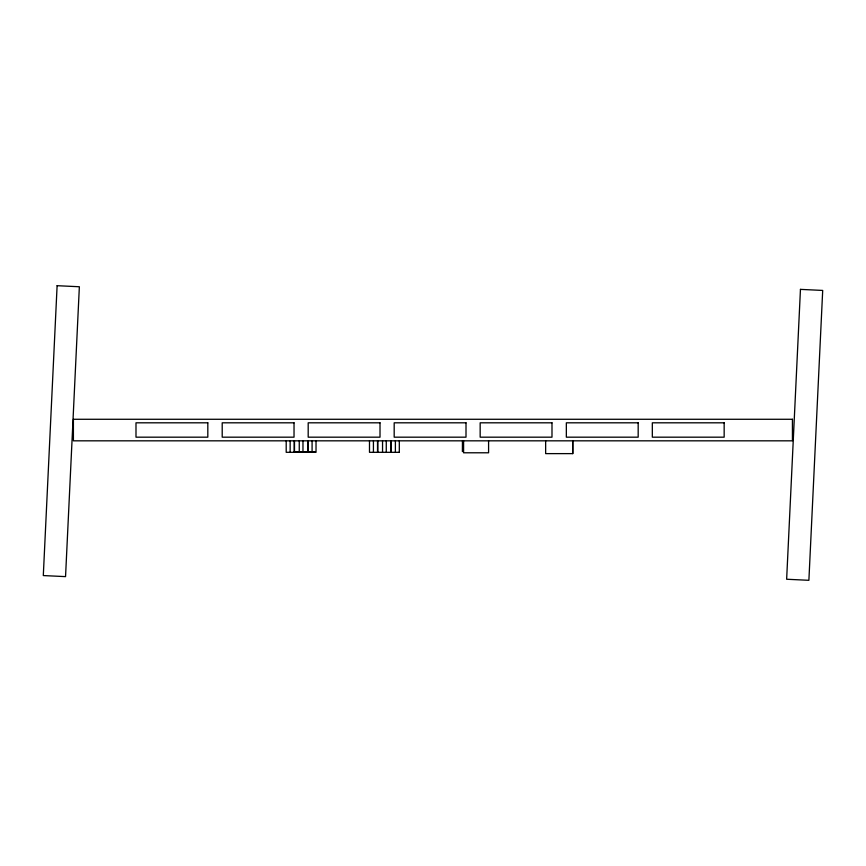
<?xml version="1.0" encoding="UTF-8"?>
<svg xmlns="http://www.w3.org/2000/svg" width="866" height="866" viewBox="0 0 866 866"><rect width="100%" height="100%" fill="white"/><g stroke="black" fill="none" stroke-linecap="round" stroke-linejoin="round"><path stroke-width="1.3" d="M294.267 451.955L315.3 451.955M399.41 452.323L369.49 452.312L369.49 440.826M572.751 453.622L572.751 440.826L572.772 453.622L545.645 453.622L545.645 440.826M488.586 440.826L488.586 452.788L463.591 452.788L463.591 440.826M462.455 440.826L462.39 451.597M399.313 440.826L399.313 452.312M395.383 440.826L395.383 452.312M391.28 440.826L391.28 452.312M391.021 440.826L391.021 452.312M386.268 440.826L386.268 452.312M382.545 440.826L382.545 452.312M377.782 440.826L377.782 452.312M377.522 440.826L377.522 452.312M373.43 440.826L373.43 452.312M316.025 440.826L316.025 452.312L286.202 452.312L286.202 440.826M312.085 440.826L312.085 452.312M307.993 440.826L307.993 452.312M307.733 440.826L307.733 452.312M302.97 440.826L302.97 452.312M299.257 440.826L299.257 452.312M294.494 440.826L294.494 452.312M294.234 440.826L294.234 452.312M290.142 440.826L290.142 452.312M57.113 285.693L43.3 575.565L65.545 576.626L79.358 286.754L57.113 285.693M800.455 289.374L786.642 579.246L808.887 580.307L822.7 290.435L800.455 289.374M792.433 419.274L73.404 419.274L73.404 440.826L792.433 440.826L792.433 419.274M207.818 422.814L135.994 422.814L135.994 437.178L207.818 437.178L207.818 422.814M294.029 422.814L222.205 422.814L222.205 437.178L294.029 437.178L294.029 422.814M380.012 422.814L308.188 422.814L308.188 437.178L380.012 437.178L380.012 422.814M466.005 422.814L394.182 422.814L394.182 437.178L466.005 437.178L466.005 422.814M551.988 422.814L480.165 422.814L480.165 437.178L551.988 437.178L551.988 422.814M638.177 422.814L566.342 422.814L566.342 437.178L638.177 437.178L638.177 422.814M724.16 422.814L652.325 422.814L652.325 437.178L724.16 437.178L724.16 422.814"/></g></svg>
